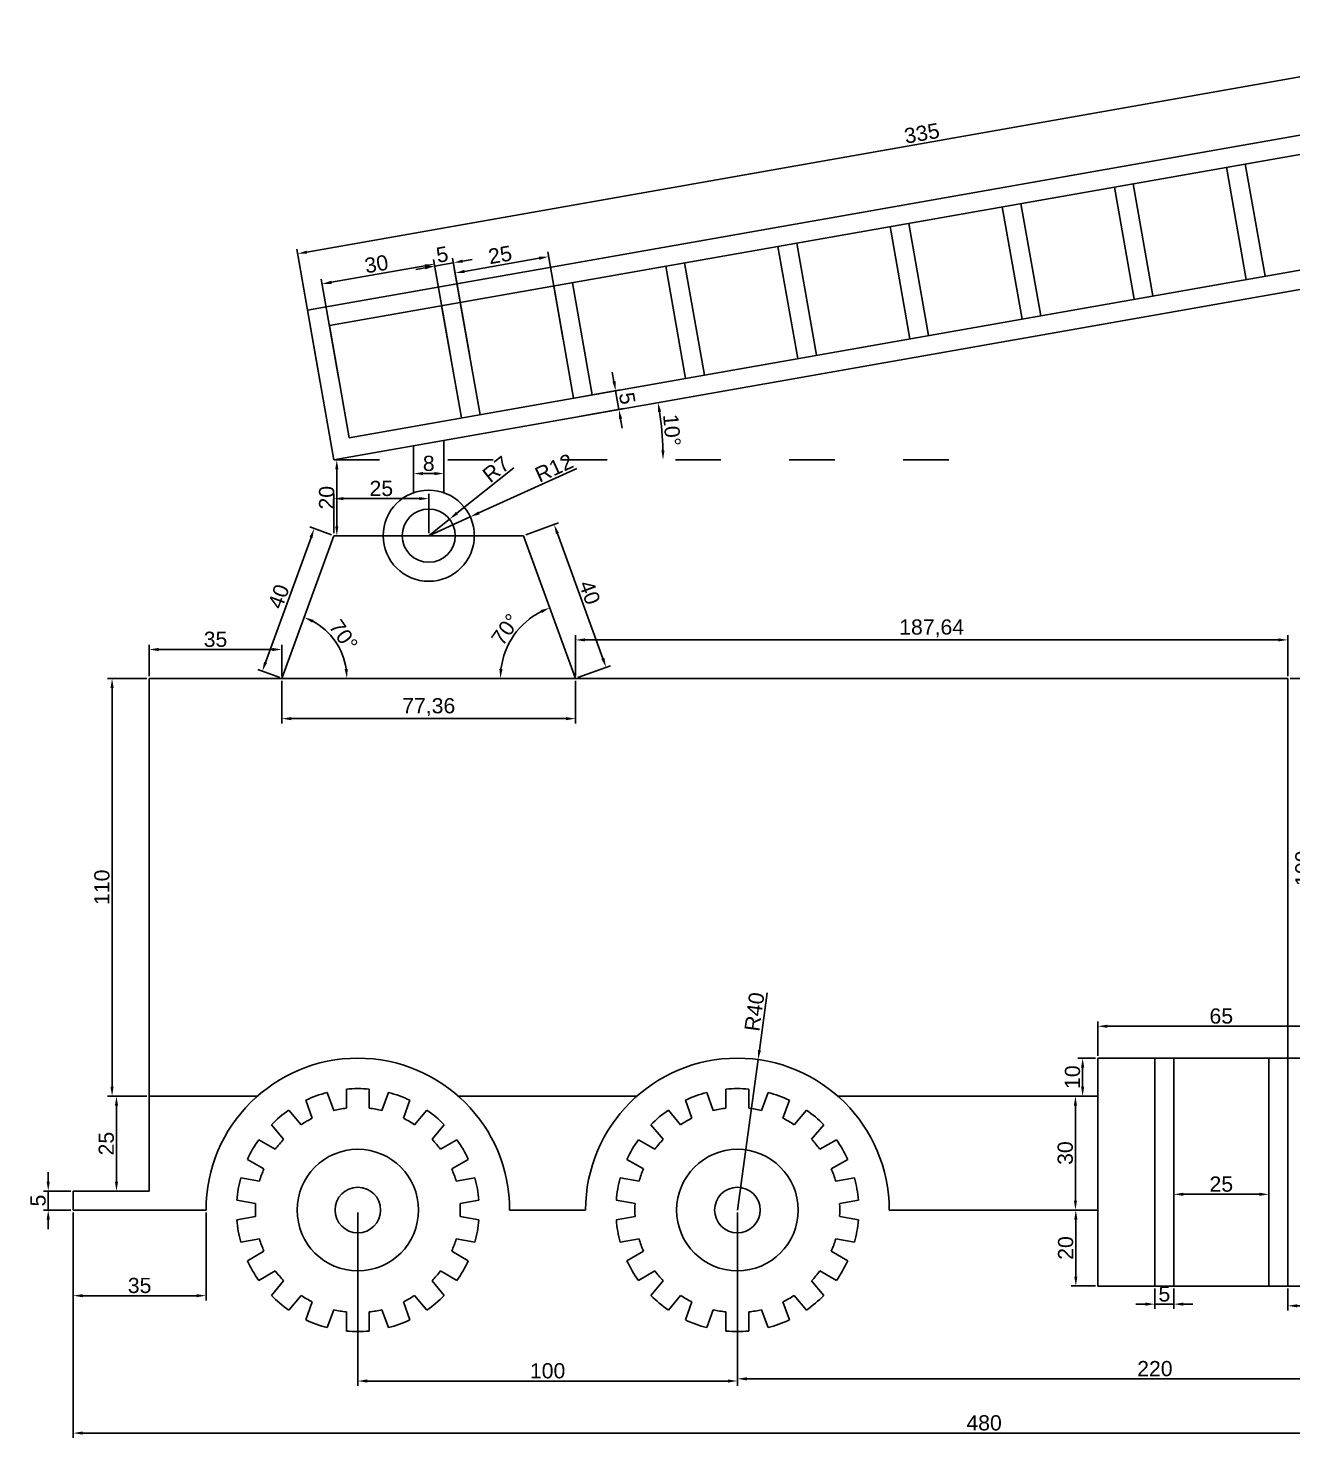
# Model space of a CAD drawing. Header units: millimetres. Extents: x 2075 to 3888, y 1759 to 2336.
# Drawn here: x 3386.3 to 3719.5, y 1964.5 to 2335.7 of the extents above; entities that cross this region are included whole.
import ezdxf

# ---------------------------------------------------------------- set-up
doc = ezdxf.new("R2010")
doc.units = ezdxf.units.MM
doc.linetypes.add('ACAD_ISO03W100', pattern=[30, 12, -18])
doc.styles.get("Standard").update_dxf_attribs({"font": 'arial.ttf'})
doc.dimstyles.new('ISO-25', dxfattribs={"dimtxt": 4, "dimasz": 2.5, "dimexe": 1.25, "dimexo": 0.625, "dimtad": 1, "dimtxsty": 'Standard', "dimcen": 2.5, "dimadec": 0, "dimazin": 0, "dimtfac": 1, "dimtmove": 0, "dimatfit": 3, "dimfxl": 1, "dimarcsym": 0})

# ---------------------------------------------------------------- blocks, each defined once
blk = doc.blocks.new('*U81')
for p, q in [((-3, -2.58), (-3, 2.44)), ((3, -2.58), (3, 2.44))]:
    blk.add_line(p, q)
blk.add_arc((0, -29.42), 32, 84.6206, 95.3794)
blk = doc.blocks.new('*U82')
at = {"color": 0, "linetype": 'ByBlock', "lineweight": -2, "transparency": 16777216}
for p, rotation in [((3463.05, 2052.13), 20.00000000000001), ((3483.17, 2052.13), 340), ((3454.2, 2047.02), 40.00000000000001), ((3492.02, 2047.02), 320), ((3447.63, 2039.2), 59.99999999999999), ((3498.59, 2039.2), 300.0000000000001), ((3444.14, 2029.59), 80.00000000000001), ((3502.08, 2029.59), 280), ((3444.14, 2019.38), 99.99999999999999), ((3502.08, 2019.38), 260), ((3447.63, 2009.78), 120), ((3498.59, 2009.78), 240), ((3454.2, 2001.95), 140), ((3492.02, 2001.95), 220), ((3463.05, 1996.84), 160), ((3473.11, 1995.07), 180), ((3483.17, 1996.84), 200)]:
    blk.add_blockref('*U81', p, dxfattribs=dict(at, rotation=rotation))
blk.add_blockref('*U81', (3473.11, 2053.9), dxfattribs=at)
blk = doc.blocks.new('*U83')
for p, q in [((-3, -2.58), (-3, 2.44)), ((3, -2.58), (3, 2.44))]:
    blk.add_line(p, q)
blk.add_arc((0, -29.42), 32, 84.6206, 95.3794)
blk = doc.blocks.new('*U85')
at = {"color": 0, "linetype": 'ByBlock', "lineweight": -2, "transparency": 16777216}
for p, rotation in [((3463.05, 2052.13), 20.00000000000001), ((3483.17, 2052.13), 340), ((3454.2, 2047.02), 40.00000000000001), ((3492.02, 2047.02), 320), ((3447.63, 2039.2), 59.99999999999999), ((3498.59, 2039.2), 300.0000000000001), ((3444.14, 2029.59), 80.00000000000001), ((3502.08, 2029.59), 280), ((3444.14, 2019.38), 99.99999999999999), ((3502.08, 2019.38), 260), ((3447.63, 2009.78), 120), ((3498.59, 2009.78), 240), ((3454.2, 2001.95), 140), ((3492.02, 2001.95), 220), ((3463.05, 1996.84), 160), ((3473.11, 1995.07), 180), ((3483.17, 1996.84), 200)]:
    blk.add_blockref('*U83', p, dxfattribs=dict(at, rotation=rotation))
blk.add_blockref('*U83', (3473.11, 2053.9), dxfattribs=at)
blk = doc.blocks.new('*U91')
for p, q in [((30, -15), (30, 15)), ((35, -15), (35, 15))]:
    blk.add_line(p, q)
blk = doc.blocks.new('*U92')
at = {"color": 0, "linetype": 'ByBlock', "lineweight": -2, "transparency": 16777216, "rotation": 10.00000000000163}
for p in [(3734.14, 2289.52), (3704.6, 2284.31), (3675.05, 2279.11), (3645.51, 2273.9), (3615.96, 2268.69), (3586.42, 2263.48), (3556.87, 2258.27), (3527.33, 2253.06), (3497.79, 2247.85), (3468.24, 2242.64)]:
    blk.add_blockref('*U91', p, dxfattribs=at)
blk = doc.blocks.new('*D93')
at = {"color": 0, "lineweight": -2, "transparency": 16777216}
for p, q in [((3473.11, 2023.86), (3473.11, 1978.22)), ((3573.11, 2023.86), (3573.11, 1978.22)), ((3475.61, 1979.47), (3570.61, 1979.47))]:
    blk.add_line(p, q, dxfattribs=at)
at = {"color": 0, "transparency": 16777216}
for points in [[(3475.61, 1979.89), (3475.61, 1979.05), (3473.11, 1979.47)], [(3570.61, 1979.89), (3570.61, 1979.05), (3573.11, 1979.47)]]:
    blk.add_solid(points, dxfattribs=at)
at = {"layer": 'Defpoints', "color": 0, "transparency": 16777216}
for p in [(3473.11, 2024.49), (3573.11, 2024.49), (3573.11, 1979.47)]:
    blk.add_point(p, dxfattribs=at)
at = {"color": 0, "transparency": 16777216, "insert": (3523.11, 1982.14), "char_height": 4, "attachment_point": 5}
blk.add_mtext('100', dxfattribs=at)
blk = doc.blocks.new('*D94')
at = {"color": 0, "lineweight": -2, "transparency": 16777216}
for p, q in [((3573.11, 2023.86), (3573.11, 1978.79)), ((3793.11, 2023.86), (3793.11, 1978.79)), ((3575.61, 1980.04), (3790.61, 1980.04))]:
    blk.add_line(p, q, dxfattribs=at)
at = {"color": 0, "transparency": 16777216}
for points in [[(3575.61, 1980.46), (3575.61, 1979.63), (3573.11, 1980.04)], [(3790.61, 1980.46), (3790.61, 1979.63), (3793.11, 1980.04)]]:
    blk.add_solid(points, dxfattribs=at)
at = {"layer": 'Defpoints', "color": 0, "transparency": 16777216}
for p in [(3573.11, 2024.49), (3793.11, 2024.49), (3793.11, 1980.04)]:
    blk.add_point(p, dxfattribs=at)
at = {"color": 0, "transparency": 16777216, "insert": (3683.11, 1982.71), "char_height": 4, "attachment_point": 5}
blk.add_mtext('220', dxfattribs=at)
blk = doc.blocks.new('*D95')
at = {"color": 0, "lineweight": -2, "transparency": 16777216}
for p, q in [((3878.11, 2048.86), (3878.11, 1964.51)), ((3398.11, 2023.86), (3398.11, 1964.51)), ((3400.61, 1965.76), (3875.61, 1965.76))]:
    blk.add_line(p, q, dxfattribs=at)
at = {"color": 0, "transparency": 16777216}
for points in [[(3400.61, 1966.18), (3400.61, 1965.35), (3398.11, 1965.76)], [(3875.61, 1966.18), (3875.61, 1965.35), (3878.11, 1965.76)]]:
    blk.add_solid(points, dxfattribs=at)
at = {"layer": 'Defpoints', "color": 0, "transparency": 16777216}
for p in [(3878.11, 2049.49), (3398.11, 2024.49), (3878.11, 1965.76)]:
    blk.add_point(p, dxfattribs=at)
at = {"color": 0, "transparency": 16777216, "insert": (3638.11, 1968.43), "char_height": 4, "attachment_point": 5}
blk.add_mtext('480', dxfattribs=at)
blk = doc.blocks.new('*D96')
at = {"color": 0, "lineweight": -2, "transparency": 16777216}
for p, q in [((3398.11, 2023.86), (3398.11, 2000.69)), ((3433.11, 2023.86), (3433.11, 2000.69)), ((3430.61, 2001.94), (3400.61, 2001.94))]:
    blk.add_line(p, q, dxfattribs=at)
at = {"color": 0, "transparency": 16777216}
for points in [[(3400.61, 2002.36), (3400.61, 2001.52), (3398.11, 2001.94)], [(3430.61, 2002.36), (3430.61, 2001.52), (3433.11, 2001.94)]]:
    blk.add_solid(points, dxfattribs=at)
at = {"layer": 'Defpoints', "color": 0, "transparency": 16777216}
for p in [(3398.11, 2024.49), (3433.11, 2024.49), (3398.11, 2001.94)]:
    blk.add_point(p, dxfattribs=at)
at = {"color": 0, "transparency": 16777216, "insert": (3415.61, 2004.61), "char_height": 4, "attachment_point": 5}
blk.add_mtext('35', dxfattribs=at)
blk = doc.blocks.new('*D100')
at = {"color": 0, "lineweight": -2, "transparency": 16777216}
for p, q in [((3667.49, 2064.49), (3662.82, 2064.49)), ((3664.07, 2061.99), (3664.07, 2056.99)), ((3667.49, 2054.49), (3662.82, 2054.49))]:
    blk.add_line(p, q, dxfattribs=at)
at = {"color": 0, "transparency": 16777216}
for points in [[(3663.66, 2061.99), (3664.49, 2061.99), (3664.07, 2064.49)], [(3663.66, 2056.99), (3664.49, 2056.99), (3664.07, 2054.49)]]:
    blk.add_solid(points, dxfattribs=at)
at = {"layer": 'Defpoints', "color": 0, "transparency": 16777216}
for p in [(3668.11, 2064.49), (3664.07, 2054.49), (3668.11, 2054.49)]:
    blk.add_point(p, dxfattribs=at)
at = {"color": 0, "transparency": 16777216, "insert": (3661.41, 2059.49), "char_height": 4, "attachment_point": 5, "rotation": 90}
blk.add_mtext('10', dxfattribs=at)
blk = doc.blocks.new('*D101')
at = {"color": 0, "lineweight": -2, "transparency": 16777216}
for p, q in [((3667.49, 2054.49), (3660.93, 2054.49)), ((3662.18, 2051.99), (3662.18, 2026.99)), ((3667.49, 2024.49), (3660.93, 2024.49))]:
    blk.add_line(p, q, dxfattribs=at)
at = {"color": 0, "transparency": 16777216}
for points in [[(3661.76, 2051.99), (3662.59, 2051.99), (3662.18, 2054.49)], [(3661.76, 2026.99), (3662.59, 2026.99), (3662.18, 2024.49)]]:
    blk.add_solid(points, dxfattribs=at)
at = {"layer": 'Defpoints', "color": 0, "transparency": 16777216}
for p in [(3668.11, 2054.49), (3662.18, 2024.49), (3668.11, 2024.49)]:
    blk.add_point(p, dxfattribs=at)
at = {"color": 0, "transparency": 16777216, "insert": (3659.51, 2039.49), "char_height": 4, "attachment_point": 5, "rotation": 90}
blk.add_mtext('30', dxfattribs=at)
blk = doc.blocks.new('*D102')
at = {"color": 0, "lineweight": -2, "transparency": 16777216}
for p, q in [((3667.49, 2024.49), (3661.03, 2024.49)), ((3662.28, 2021.99), (3662.28, 2006.99)), ((3667.49, 2004.49), (3661.03, 2004.49))]:
    blk.add_line(p, q, dxfattribs=at)
at = {"color": 0, "transparency": 16777216}
for points in [[(3661.86, 2021.99), (3662.69, 2021.99), (3662.28, 2024.49)], [(3661.86, 2006.99), (3662.69, 2006.99), (3662.28, 2004.49)]]:
    blk.add_solid(points, dxfattribs=at)
at = {"layer": 'Defpoints', "color": 0, "transparency": 16777216}
for p in [(3668.11, 2024.49), (3662.28, 2004.49), (3668.11, 2004.49)]:
    blk.add_point(p, dxfattribs=at)
at = {"color": 0, "transparency": 16777216, "insert": (3659.61, 2014.49), "char_height": 4, "attachment_point": 5, "rotation": 90}
blk.add_mtext('20', dxfattribs=at)
blk = doc.blocks.new('*D103')
at = {"color": 0, "lineweight": -2, "transparency": 16777216}
for p, q in [((3683.11, 2003.86), (3683.11, 1998.46)), ((3688.11, 2003.86), (3688.11, 1998.46)), ((3680.61, 1999.71), (3678.11, 1999.71)), ((3683.11, 1999.71), (3688.11, 1999.71)), ((3690.61, 1999.71), (3693.11, 1999.71))]:
    blk.add_line(p, q, dxfattribs=at)
at = {"color": 0, "transparency": 16777216}
for points in [[(3680.61, 2000.13), (3680.61, 1999.29), (3683.11, 1999.71)], [(3690.61, 2000.13), (3690.61, 1999.29), (3688.11, 1999.71)]]:
    blk.add_solid(points, dxfattribs=at)
at = {"layer": 'Defpoints', "color": 0, "transparency": 16777216}
for p in [(3683.11, 2004.49), (3688.11, 2004.49), (3688.11, 1999.71)]:
    blk.add_point(p, dxfattribs=at)
at = {"color": 0, "transparency": 16777216, "insert": (3685.61, 2002.37), "char_height": 4, "attachment_point": 5}
blk.add_mtext('5', dxfattribs=at)
blk = doc.blocks.new('*D104')
at = {"color": 0, "lineweight": -2, "transparency": 16777216}
for p, q in [((3668.11, 2065.11), (3668.11, 2074.14)), ((3670.61, 2072.89), (3730.61, 2072.89)), ((3733.11, 2065.11), (3733.11, 2074.14))]:
    blk.add_line(p, q, dxfattribs=at)
at = {"color": 0, "transparency": 16777216}
for points in [[(3670.61, 2073.31), (3670.61, 2072.47), (3668.11, 2072.89)], [(3730.61, 2073.31), (3730.61, 2072.47), (3733.11, 2072.89)]]:
    blk.add_solid(points, dxfattribs=at)
at = {"layer": 'Defpoints', "color": 0, "transparency": 16777216}
for p in [(3733.11, 2072.89), (3668.11, 2064.49), (3733.11, 2064.49)]:
    blk.add_point(p, dxfattribs=at)
at = {"color": 0, "transparency": 16777216, "insert": (3700.61, 2075.56), "char_height": 4, "attachment_point": 5}
blk.add_mtext('65', dxfattribs=at)
blk = doc.blocks.new('*D105')
at = {"color": 0, "lineweight": -2, "transparency": 16777216}
for p, q in [((3718.11, 2003.86), (3718.11, 1998.02)), ((3733.11, 2003.86), (3733.11, 1998.02)), ((3720.61, 1999.27), (3730.61, 1999.27))]:
    blk.add_line(p, q, dxfattribs=at)
at = {"color": 0, "transparency": 16777216}
for points in [[(3720.61, 1999.69), (3720.61, 1998.86), (3718.11, 1999.27)], [(3730.61, 1999.69), (3730.61, 1998.86), (3733.11, 1999.27)]]:
    blk.add_solid(points, dxfattribs=at)
at = {"layer": 'Defpoints', "color": 0, "transparency": 16777216}
for p in [(3718.11, 2004.49), (3733.11, 2004.49), (3733.11, 1999.27)]:
    blk.add_point(p, dxfattribs=at)
at = {"color": 0, "transparency": 16777216, "insert": (3725.61, 2001.94), "char_height": 4, "attachment_point": 5}
blk.add_mtext('15', dxfattribs=at)
blk = doc.blocks.new('*D106')
at = {"color": 0, "lineweight": -2, "transparency": 16777216}
for p, q in [((3688.11, 2005.11), (3688.11, 2029.88)), ((3690.61, 2028.63), (3710.61, 2028.63)), ((3713.11, 2005.11), (3713.11, 2029.88))]:
    blk.add_line(p, q, dxfattribs=at)
at = {"color": 0, "transparency": 16777216}
for points in [[(3690.61, 2029.05), (3690.61, 2028.22), (3688.11, 2028.63)], [(3710.61, 2029.05), (3710.61, 2028.22), (3713.11, 2028.63)]]:
    blk.add_solid(points, dxfattribs=at)
at = {"layer": 'Defpoints', "color": 0, "transparency": 16777216}
for p in [(3713.11, 2028.63), (3688.11, 2004.49), (3713.11, 2004.49)]:
    blk.add_point(p, dxfattribs=at)
at = {"color": 0, "transparency": 16777216, "insert": (3700.61, 2031.3), "char_height": 4, "attachment_point": 5}
blk.add_mtext('25', dxfattribs=at)
blk = doc.blocks.new('*D122')
at = {"color": 0, "lineweight": -2, "transparency": 16777216}
for p, q in [((3718.74, 2164.49), (3726.04, 2164.49)), ((3724.79, 2161.99), (3724.79, 2066.99)), ((3718.74, 2064.49), (3726.04, 2064.49))]:
    blk.add_line(p, q, dxfattribs=at)
at = {"color": 0, "transparency": 16777216}
for points in [[(3724.37, 2161.99), (3725.21, 2161.99), (3724.79, 2164.49)], [(3724.37, 2066.99), (3725.21, 2066.99), (3724.79, 2064.49)]]:
    blk.add_solid(points, dxfattribs=at)
at = {"layer": 'Defpoints', "color": 0, "transparency": 16777216}
for p in [(3718.11, 2164.49), (3718.11, 2064.49), (3724.79, 2064.49)]:
    blk.add_point(p, dxfattribs=at)
at = {"color": 0, "transparency": 16777216, "insert": (3722.12, 2114.49), "char_height": 4, "attachment_point": 5, "rotation": 90}
blk.add_mtext('100', dxfattribs=at)
blk = doc.blocks.new('*D123')
at = {"color": 0, "lineweight": -2, "transparency": 16777216}
for p, q in [((3530.47, 2165.11), (3530.47, 2175.88)), ((3718.11, 2165.11), (3718.11, 2175.88)), ((3715.61, 2174.63), (3532.97, 2174.63))]:
    blk.add_line(p, q, dxfattribs=at)
at = {"color": 0, "transparency": 16777216}
for points in [[(3532.97, 2175.05), (3532.97, 2174.22), (3530.47, 2174.63)], [(3715.61, 2175.05), (3715.61, 2174.22), (3718.11, 2174.63)]]:
    blk.add_solid(points, dxfattribs=at)
at = {"layer": 'Defpoints', "color": 0, "transparency": 16777216}
for p in [(3530.47, 2174.63), (3530.47, 2164.49), (3718.11, 2164.49)]:
    blk.add_point(p, dxfattribs=at)
at = {"color": 0, "transparency": 16777216, "insert": (3624.29, 2177.66), "char_height": 4, "attachment_point": 5}
blk.add_mtext('187,64', dxfattribs=at)
blk = doc.blocks.new('*D124')
at = {"color": 0, "lineweight": -2, "transparency": 16777216}
for p, q in [((3453.11, 2163.86), (3453.11, 2152.65)), ((3530.47, 2163.86), (3530.47, 2152.65)), ((3455.61, 2153.9), (3527.97, 2153.9))]:
    blk.add_line(p, q, dxfattribs=at)
at = {"color": 0, "transparency": 16777216}
for points in [[(3455.61, 2154.32), (3455.61, 2153.48), (3453.11, 2153.9)], [(3527.97, 2154.32), (3527.97, 2153.48), (3530.47, 2153.9)]]:
    blk.add_solid(points, dxfattribs=at)
at = {"layer": 'Defpoints', "color": 0, "transparency": 16777216}
for p in [(3453.11, 2164.49), (3530.47, 2164.49), (3530.47, 2153.9)]:
    blk.add_point(p, dxfattribs=at)
at = {"color": 0, "transparency": 16777216, "insert": (3491.79, 2156.93), "char_height": 4, "attachment_point": 5}
blk.add_mtext('77,36', dxfattribs=at)
blk = doc.blocks.new('*D125')
at = {"color": 0, "lineweight": -2, "transparency": 16777216}
for p, q in [((3418.11, 2165.11), (3418.11, 2173.36)), ((3450.61, 2172.11), (3420.61, 2172.11)), ((3453.11, 2165.11), (3453.11, 2173.36))]:
    blk.add_line(p, q, dxfattribs=at)
at = {"color": 0, "transparency": 16777216}
for points in [[(3420.61, 2172.52), (3420.61, 2171.69), (3418.11, 2172.11)], [(3450.61, 2172.52), (3450.61, 2171.69), (3453.11, 2172.11)]]:
    blk.add_solid(points, dxfattribs=at)
at = {"layer": 'Defpoints', "color": 0, "transparency": 16777216}
for p in [(3418.11, 2172.11), (3418.11, 2164.49), (3453.11, 2164.49)]:
    blk.add_point(p, dxfattribs=at)
at = {"color": 0, "transparency": 16777216, "insert": (3435.61, 2174.77), "char_height": 4, "attachment_point": 5}
blk.add_mtext('35', dxfattribs=at)
blk = doc.blocks.new('*D126')
at = {"color": 0, "lineweight": -2, "transparency": 16777216}
for p, q in [((3417.49, 2164.49), (3407.11, 2164.49)), ((3408.36, 2056.99), (3408.36, 2161.99)), ((3417.49, 2054.49), (3407.11, 2054.49))]:
    blk.add_line(p, q, dxfattribs=at)
at = {"color": 0, "transparency": 16777216}
for points in [[(3407.94, 2161.99), (3408.77, 2161.99), (3408.36, 2164.49)], [(3407.94, 2056.99), (3408.77, 2056.99), (3408.36, 2054.49)]]:
    blk.add_solid(points, dxfattribs=at)
at = {"layer": 'Defpoints', "color": 0, "transparency": 16777216}
for p in [(3408.36, 2164.49), (3418.11, 2164.49), (3418.11, 2054.49)]:
    blk.add_point(p, dxfattribs=at)
at = {"color": 0, "transparency": 16777216, "insert": (3405.69, 2109.49), "char_height": 4, "attachment_point": 5, "rotation": 90}
blk.add_mtext('110', dxfattribs=at)
blk = doc.blocks.new('*D127')
at = {"color": 0, "lineweight": -2, "transparency": 16777216}
for p, q in [((3417.49, 2054.49), (3408.27, 2054.49)), ((3409.52, 2051.99), (3409.52, 2031.99)), ((3417.49, 2029.49), (3408.27, 2029.49))]:
    blk.add_line(p, q, dxfattribs=at)
at = {"color": 0, "transparency": 16777216}
for points in [[(3409.1, 2051.99), (3409.94, 2051.99), (3409.52, 2054.49)], [(3409.1, 2031.99), (3409.94, 2031.99), (3409.52, 2029.49)]]:
    blk.add_solid(points, dxfattribs=at)
at = {"layer": 'Defpoints', "color": 0, "transparency": 16777216}
for p in [(3418.11, 2054.49), (3409.52, 2029.49), (3418.11, 2029.49)]:
    blk.add_point(p, dxfattribs=at)
at = {"color": 0, "transparency": 16777216, "insert": (3406.85, 2041.99), "char_height": 4, "attachment_point": 5, "rotation": 90}
blk.add_mtext('25', dxfattribs=at)
blk = doc.blocks.new('*D128')
at = {"color": 0, "lineweight": -2, "transparency": 16777216}
for p, q in [((3391.54, 2031.99), (3391.54, 2034.49)), ((3397.49, 2029.49), (3390.29, 2029.49)), ((3391.54, 2029.49), (3391.54, 2024.49)), ((3397.49, 2024.49), (3390.29, 2024.49)), ((3391.54, 2021.99), (3391.54, 2019.49))]:
    blk.add_line(p, q, dxfattribs=at)
at = {"color": 0, "transparency": 16777216}
for points in [[(3391.12, 2031.99), (3391.95, 2031.99), (3391.54, 2029.49)], [(3391.12, 2021.99), (3391.95, 2021.99), (3391.54, 2024.49)]]:
    blk.add_solid(points, dxfattribs=at)
at = {"layer": 'Defpoints', "color": 0, "transparency": 16777216}
for p in [(3398.11, 2029.49), (3391.54, 2024.49), (3398.11, 2024.49)]:
    blk.add_point(p, dxfattribs=at)
at = {"color": 0, "transparency": 16777216, "insert": (3388.88, 2026.99), "char_height": 4, "attachment_point": 5, "rotation": 90}
blk.add_mtext('5', dxfattribs=at)
blk = doc.blocks.new('*D133')
at = {"color": 0, "lineweight": -2, "transparency": 16777216}
for p, q in [((3580.99, 2081.68), (3578.91, 2066.59)), ((3573.11, 2024.49), (3578.57, 2064.11))]:
    blk.add_line(p, q, dxfattribs=at)
at = {"color": 0, "transparency": 16777216}
blk.add_solid([(3578.5, 2066.65), (3579.32, 2066.53), (3578.57, 2064.11)], dxfattribs=at)
at = {"layer": 'Defpoints', "color": 0, "transparency": 16777216}
for p in [(3578.57, 2064.11), (3573.11, 2024.49)]:
    blk.add_point(p, dxfattribs=at)
at = {"color": 0, "transparency": 16777216, "insert": (3577.61, 2076.7), "char_height": 4, "attachment_point": 5, "rotation": 82.1538}
blk.add_mtext('R40', dxfattribs=at)
blk = doc.blocks.new('*D134')
at = {"color": 0, "lineweight": -2, "transparency": 16777216}
for p, q in [((3514.18, 2219.94), (3499.22, 2208)), ((3491.79, 2202.07), (3497.26, 2206.44))]:
    blk.add_line(p, q, dxfattribs=at)
at = {"color": 0, "transparency": 16777216}
blk.add_solid([(3498.96, 2208.33), (3499.48, 2207.67), (3497.26, 2206.44)], dxfattribs=at)
at = {"layer": 'Defpoints', "color": 0, "transparency": 16777216}
for p in [(3497.26, 2206.44), (3491.79, 2202.07)]:
    blk.add_point(p, dxfattribs=at)
at = {"color": 0, "transparency": 16777216, "insert": (3509.54, 2219.59), "char_height": 4, "attachment_point": 5, "rotation": 38.5856}
blk.add_mtext('R7', dxfattribs=at)
blk = doc.blocks.new('*D135')
at = {"color": 0, "lineweight": -2, "transparency": 16777216}
for p, q in [((3530.79, 2219.76), (3505, 2208.06)), ((3491.79, 2202.07), (3502.72, 2207.03))]:
    blk.add_line(p, q, dxfattribs=at)
at = {"color": 0, "transparency": 16777216}
blk.add_solid([(3504.82, 2208.44), (3505.17, 2207.68), (3502.72, 2207.03)], dxfattribs=at)
at = {"layer": 'Defpoints', "color": 0, "transparency": 16777216}
for p in [(3502.72, 2207.03), (3491.79, 2202.07)]:
    blk.add_point(p, dxfattribs=at)
at = {"color": 0, "transparency": 16777216, "insert": (3524.8, 2219.94), "char_height": 4, "attachment_point": 5, "rotation": 24.3959}
blk.add_mtext('R12', dxfattribs=at)
blk = doc.blocks.new('*D136')
at = {"color": 0, "lineweight": -2, "transparency": 16777216}
for p, q in [((3487.79, 2214.01), (3487.79, 2219.69)), ((3490.29, 2218.44), (3493.29, 2218.44)), ((3495.79, 2214.01), (3495.79, 2219.69))]:
    blk.add_line(p, q, dxfattribs=at)
at = {"color": 0, "transparency": 16777216}
for points in [[(3490.29, 2218.85), (3490.29, 2218.02), (3487.79, 2218.44)], [(3493.29, 2218.85), (3493.29, 2218.02), (3495.79, 2218.44)]]:
    blk.add_solid(points, dxfattribs=at)
at = {"layer": 'Defpoints', "color": 0, "transparency": 16777216}
for p in [(3495.79, 2218.44), (3487.79, 2213.39), (3495.79, 2213.39)]:
    blk.add_point(p, dxfattribs=at)
at = {"color": 0, "transparency": 16777216, "insert": (3491.79, 2221.1), "char_height": 4, "attachment_point": 5}
blk.add_mtext('8', dxfattribs=at)
blk = doc.blocks.new('*D137')
at = {"color": 0, "lineweight": -2, "transparency": 16777216}
for p, q in [((3793.12, 2300.56), (3786.92, 2335.72)), ((3459.69, 2276.75), (3784.68, 2334.05)), ((3463.21, 2242.39), (3457.01, 2277.55))]:
    blk.add_line(p, q, dxfattribs=at)
at = {"color": 0, "transparency": 16777216}
for points in [[(3784.6, 2334.47), (3784.75, 2333.64), (3787.14, 2334.49)], [(3459.62, 2277.16), (3459.76, 2276.34), (3457.23, 2276.32)]]:
    blk.add_solid(points, dxfattribs=at)
at = {"layer": 'Defpoints', "color": 0, "transparency": 16777216}
for p in [(3787.14, 2334.49), (3793.23, 2299.94), (3463.32, 2241.77)]:
    blk.add_point(p, dxfattribs=at)
at = {"color": 0, "transparency": 16777216, "insert": (3621.72, 2308.03), "char_height": 4, "attachment_point": 5, "rotation": 10}
blk.add_mtext('335', dxfattribs=at)
blk = doc.blocks.new('*D138')
at = {"color": 0, "lineweight": -2, "transparency": 16777216}
for p, q in [((3466.17, 2268.81), (3490.79, 2273.15)), ((3497.68, 2248.46), (3493.03, 2274.82)), ((3468.13, 2243.25), (3463.49, 2269.61))]:
    blk.add_line(p, q, dxfattribs=at)
at = {"color": 0, "transparency": 16777216}
for points in [[(3490.71, 2273.56), (3490.86, 2272.74), (3493.25, 2273.59)], [(3466.09, 2269.22), (3466.24, 2268.4), (3463.7, 2268.38)]]:
    blk.add_solid(points, dxfattribs=at)
at = {"layer": 'Defpoints', "color": 0, "transparency": 16777216}
for p in [(3493.25, 2273.59), (3497.79, 2247.85), (3468.24, 2242.64)]:
    blk.add_point(p, dxfattribs=at)
at = {"color": 0, "transparency": 16777216, "insert": (3478.01, 2273.61), "char_height": 4, "attachment_point": 5, "rotation": 10}
blk.add_mtext('30', dxfattribs=at)
blk = doc.blocks.new('*D139')
at = {"color": 0, "lineweight": -2, "transparency": 16777216}
for p, q in [((3490.88, 2272.64), (3488.41, 2272.2)), ((3497.68, 2248.46), (3493.12, 2274.3)), ((3498.26, 2273.94), (3493.34, 2273.07)), ((3502.6, 2249.33), (3498.05, 2275.17)), ((3500.72, 2274.37), (3503.19, 2274.81))]:
    blk.add_line(p, q, dxfattribs=at)
at = {"color": 0, "transparency": 16777216}
for points in [[(3490.8, 2273.05), (3490.95, 2272.23), (3493.34, 2273.07)], [(3500.65, 2274.78), (3500.8, 2273.96), (3498.26, 2273.94)]]:
    blk.add_solid(points, dxfattribs=at)
at = {"layer": 'Defpoints', "color": 0, "transparency": 16777216}
for p in [(3493.34, 2273.07), (3497.79, 2247.85), (3502.71, 2248.72)]:
    blk.add_point(p, dxfattribs=at)
at = {"color": 0, "transparency": 16777216, "insert": (3495.34, 2276.12), "char_height": 4, "attachment_point": 5, "rotation": 10}
blk.add_mtext('5', dxfattribs=at)
blk = doc.blocks.new('*D140')
at = {"color": 0, "lineweight": -2, "transparency": 16777216}
for p, q in [((3527.22, 2253.67), (3523.14, 2276.81)), ((3502.6, 2249.33), (3498.52, 2272.47)), ((3501.2, 2271.67), (3520.9, 2275.14))]:
    blk.add_line(p, q, dxfattribs=at)
at = {"color": 0, "transparency": 16777216}
for points in [[(3520.83, 2275.55), (3520.97, 2274.73), (3523.36, 2275.58)], [(3501.13, 2272.08), (3501.27, 2271.26), (3498.74, 2271.23)]]:
    blk.add_solid(points, dxfattribs=at)
at = {"layer": 'Defpoints', "color": 0, "transparency": 16777216}
for p in [(3523.36, 2275.58), (3527.33, 2253.06), (3502.71, 2248.72)]:
    blk.add_point(p, dxfattribs=at)
at = {"color": 0, "transparency": 16777216, "insert": (3510.59, 2276.03), "char_height": 4, "attachment_point": 5, "rotation": 10}
blk.add_mtext('25', dxfattribs=at)
blk = doc.blocks.new('*D142')
at = {"color": 0, "lineweight": -2, "transparency": 16777216}
blk.add_arc((3466.79, 2222.07), 86.74, 1.6515, 8.3485, dxfattribs=at)
at = {"color": 0, "transparency": 16777216}
for points in [[(3552.2, 2234.6), (3553.02, 2234.73), (3552.21, 2237.14)], [(3553.91, 2224.58), (3553.08, 2224.57), (3553.53, 2222.07)]]:
    blk.add_solid(points, dxfattribs=at)
at = {"layer": 'Defpoints', "color": 0, "transparency": 16777216}
for p in [(3796.7, 2280.25), (3553.38, 2227.12), (3466.79, 2222.07), (3466.79, 2222.07), (3634.51, 2222.07)]:
    blk.add_point(p, dxfattribs=at)
at = {"color": 0, "transparency": 16777216, "insert": (3555.86, 2229.87), "char_height": 4, "attachment_point": 5, "rotation": 275}
blk.add_mtext('10°', dxfattribs=at)
blk = doc.blocks.new('*D143')
at = {"color": 0, "lineweight": -2, "transparency": 16777216}
for p, q in [((3540.6, 2242.7), (3540.16, 2245.17)), ((3530.55, 2238.39), (3542.26, 2240.46)), ((3541.03, 2240.24), (3541.9, 2235.32)), ((3531.42, 2233.47), (3543.13, 2235.54)), ((3542.33, 2232.86), (3542.77, 2230.39))]:
    blk.add_line(p, q, dxfattribs=at)
at = {"color": 0, "transparency": 16777216}
for points in [[(3541.01, 2242.78), (3540.19, 2242.63), (3541.03, 2240.24)], [(3542.74, 2232.93), (3541.92, 2232.78), (3541.9, 2235.32)]]:
    blk.add_solid(points, dxfattribs=at)
at = {"layer": 'Defpoints', "color": 0, "transparency": 16777216}
for p in [(3529.94, 2238.29), (3541.9, 2235.32), (3530.8, 2233.36)]:
    blk.add_point(p, dxfattribs=at)
at = {"color": 0, "transparency": 16777216, "insert": (3544.08, 2238.24), "char_height": 4, "attachment_point": 5, "rotation": 280}
blk.add_mtext('5', dxfattribs=at)
blk = doc.blocks.new('*D146')
at = {"color": 0, "lineweight": -2, "transparency": 16777216}
blk.add_arc((3453.11, 2164.49), 17.12, 8.3762, 61.6238, dxfattribs=at)
at = {"color": 0, "transparency": 16777216}
for points in [[(3461.07, 2179.17), (3461.42, 2179.93), (3458.96, 2180.57)], [(3470.46, 2167.01), (3469.63, 2166.95), (3470.23, 2164.49)]]:
    blk.add_solid(points, dxfattribs=at)
at = {"layer": 'Defpoints', "color": 0, "transparency": 16777216}
for p in [(3466.79, 2202.07), (3468.83, 2171.27), (3418.11, 2164.49), (3453.11, 2164.49), (3718.11, 2164.49)]:
    blk.add_point(p, dxfattribs=at)
at = {"color": 0, "transparency": 16777216, "insert": (3469.32, 2175.83), "char_height": 4, "attachment_point": 5, "rotation": 305}
blk.add_mtext('70°', dxfattribs=at)
blk = doc.blocks.new('*D147')
at = {"color": 0, "lineweight": -2, "transparency": 16777216}
blk.add_arc((3530.47, 2164.49), 19.81, 117.2365, 172.7635, dxfattribs=at)
at = {"color": 0, "transparency": 16777216}
for points in [[(3521.24, 2182.48), (3521.57, 2181.72), (3523.7, 2183.1)], [(3511.24, 2166.96), (3510.4, 2167.01), (3510.66, 2164.49)]]:
    blk.add_solid(points, dxfattribs=at)
at = {"layer": 'Defpoints', "color": 0, "transparency": 16777216}
for p in [(3516.79, 2202.07), (3516.88, 2178.89), (3418.11, 2164.49), (3530.47, 2164.49), (3718.11, 2164.49)]:
    blk.add_point(p, dxfattribs=at)
at = {"color": 0, "transparency": 16777216, "insert": (3512.06, 2177.38), "char_height": 4, "attachment_point": 5, "rotation": 55}
blk.add_mtext('70°', dxfattribs=at)
blk = doc.blocks.new('*D148')
at = {"color": 0, "lineweight": -2, "transparency": 16777216}
for p, q in [((3517.38, 2202.29), (3526.02, 2205.43)), ((3525.7, 2202.66), (3537.67, 2169.77)), ((3531.06, 2164.7), (3539.7, 2167.84))]:
    blk.add_line(p, q, dxfattribs=at)
at = {"color": 0, "transparency": 16777216}
for points in [[(3526.09, 2202.8), (3525.3, 2202.51), (3524.84, 2205)], [(3538.06, 2169.91), (3537.27, 2169.62), (3538.52, 2167.42)]]:
    blk.add_solid(points, dxfattribs=at)
at = {"layer": 'Defpoints', "color": 0, "transparency": 16777216}
for p in [(3516.79, 2202.07), (3530.47, 2164.49), (3538.52, 2167.42)]:
    blk.add_point(p, dxfattribs=at)
at = {"color": 0, "transparency": 16777216, "insert": (3534.19, 2187.12), "char_height": 4, "attachment_point": 5, "rotation": 290}
blk.add_mtext('40', dxfattribs=at)
blk = doc.blocks.new('*D149')
at = {"color": 0, "lineweight": -2, "transparency": 16777216}
for p, q in [((3460.77, 2201.61), (3448.79, 2168.72)), ((3466.2, 2202.29), (3460.45, 2204.38)), ((3452.52, 2164.7), (3446.77, 2166.8))]:
    blk.add_line(p, q, dxfattribs=at)
at = {"color": 0, "transparency": 16777216}
for points in [[(3460.37, 2201.75), (3461.16, 2201.46), (3461.62, 2203.96)], [(3448.4, 2168.86), (3449.19, 2168.58), (3447.94, 2166.37)]]:
    blk.add_solid(points, dxfattribs=at)
at = {"layer": 'Defpoints', "color": 0, "transparency": 16777216}
for p in [(3466.79, 2202.07), (3447.94, 2166.37), (3453.11, 2164.49)]:
    blk.add_point(p, dxfattribs=at)
at = {"color": 0, "transparency": 16777216, "insert": (3452.27, 2186.07), "char_height": 4, "attachment_point": 5, "rotation": 70}
blk.add_mtext('40', dxfattribs=at)
blk = doc.blocks.new('*D150')
at = {"color": 0, "lineweight": -2, "transparency": 16777216}
for p, q in [((3467.42, 2222.07), (3468.82, 2222.07)), ((3467.57, 2219.57), (3467.57, 2204.57)), ((3467.42, 2202.07), (3468.82, 2202.07))]:
    blk.add_line(p, q, dxfattribs=at)
at = {"color": 0, "transparency": 16777216}
for points in [[(3467.15, 2219.57), (3467.99, 2219.57), (3467.57, 2222.07)], [(3467.15, 2204.57), (3467.99, 2204.57), (3467.57, 2202.07)]]:
    blk.add_solid(points, dxfattribs=at)
at = {"layer": 'Defpoints', "color": 0, "transparency": 16777216}
for p in [(3466.79, 2222.07), (3466.79, 2202.07), (3467.57, 2202.07)]:
    blk.add_point(p, dxfattribs=at)
at = {"color": 0, "transparency": 16777216, "insert": (3464.9, 2212.07), "char_height": 4, "attachment_point": 5, "rotation": 90}
blk.add_mtext('20', dxfattribs=at)
blk = doc.blocks.new('*D151')
at = {"color": 0, "lineweight": -2, "transparency": 16777216}
for p, q in [((3466.79, 2202.7), (3466.79, 2213.09)), ((3491.79, 2202.7), (3491.79, 2213.09)), ((3489.29, 2211.84), (3469.29, 2211.84))]:
    blk.add_line(p, q, dxfattribs=at)
at = {"color": 0, "transparency": 16777216}
for points in [[(3469.29, 2212.25), (3469.29, 2211.42), (3466.79, 2211.84)], [(3489.29, 2212.25), (3489.29, 2211.42), (3491.79, 2211.84)]]:
    blk.add_solid(points, dxfattribs=at)
at = {"layer": 'Defpoints', "color": 0, "transparency": 16777216}
for p in [(3466.79, 2211.84), (3466.79, 2202.07), (3491.79, 2202.07)]:
    blk.add_point(p, dxfattribs=at)
at = {"color": 0, "transparency": 16777216, "insert": (3479.29, 2214.5), "char_height": 4, "attachment_point": 5}
blk.add_mtext('25', dxfattribs=at)

msp = doc.modelspace()

# ---------------------------------------------------------------- linework, layer by layer
for p, q in [((3459.845, 2261.467), (3789.756, 2319.639)), ((3465.637, 2257.411), (3790.624, 2314.715)), ((3470.847, 2227.867), (3795.833, 2285.171)), ((3466.791, 2222.075), (3796.701, 2280.247)), ((3466.791, 2222.075), (3459.845, 2261.467)), ((3470.847, 2227.867), (3465.637, 2257.411)), ((3487.79, 2213.388), (3487.79, 2225.777)), ((3495.79, 2213.388), (3495.79, 2227.188)), ((3453.11, 2164.487), (3466.791, 2202.075)), ((3516.789, 2202.075), (3466.791, 2202.075)), ((3530.47, 2164.487), (3516.789, 2202.075)), ((3418.11, 2054.487), (3418.11, 2164.487)), ((3418.11, 2164.487), (3718.11, 2164.487)), ((3718.11, 2164.487), (3718.11, 2004.487)), ((3733.11, 2064.487), (3668.11, 2064.487)), ((3668.11, 2064.487), (3668.11, 2004.487)), ((3683.11, 2064.487), (3683.11, 2004.487)), ((3688.11, 2064.487), (3688.11, 2004.487)), ((3713.11, 2064.487), (3713.11, 2004.487)), ((3433.11, 2024.487), (3398.11, 2024.487)), ((3513.11, 2024.487), (3533.11, 2024.487)), ((3613.11, 2024.487), (3668.11, 2024.487)), ((3668.11, 2004.487), (3733.11, 2004.487))]:
    msp.add_line(p, q)
at = {"linetype": 'ACAD_ISO03W100'}
msp.add_line((3466.791, 2222.075), (3634.508, 2222.075), dxfattribs=at)
for points in [[(3398.11, 2024.487), (3398.11, 2029.487), (3418.11, 2029.487), (3418.11, 2054.487), (3446.653, 2054.487)], [(3499.568, 2054.487), (3546.653, 2054.487)], [(3599.568, 2054.487), (3668.11, 2054.487)]]:
    msp.add_lwpolyline(points)
for centre, radius in [((3491.79, 2202.075), 12), ((3491.79, 2202.075), 7), ((3473.11, 2024.487), 16), ((3573.11, 2024.487), 16), ((3473.11, 2024.487), 6), ((3573.11, 2024.487), 6)]:
    msp.add_circle(centre, radius)
for centre, radius, start, end in [((3473.11, 2024.487), 40, 0, 180), ((3573.11, 2024.487), 40, 0, 180), ((3473.11, 2024.487), 27, 96.37937, 103.62063), ((3473.11, 2024.487), 27, 76.37937, 83.62063), ((3573.11, 2024.487), 27, 96.37937, 103.62063), ((3573.11, 2024.487), 27, 76.37937, 83.62063), ((3473.11, 2024.487), 27, 116.37937, 123.62063), ((3473.11, 2024.487), 27, 56.37937, 63.62063), ((3573.11, 2024.487), 27, 116.37937, 123.62063), ((3573.11, 2024.487), 27, 56.37937, 63.62063), ((3473.11, 2024.487), 27, 136.37937, 143.62063), ((3473.11, 2024.487), 27, 36.37937, 43.62063), ((3573.11, 2024.487), 27, 136.37937, 143.62063), ((3573.11, 2024.487), 27, 36.37937, 43.62063), ((3473.11, 2024.487), 27, 156.37937, 163.62063), ((3473.11, 2024.487), 27, 16.37937, 23.62063), ((3573.11, 2024.487), 27, 156.37937, 163.62063), ((3573.11, 2024.487), 27, 16.37937, 23.62063), ((3473.11, 2024.487), 27, 176.37937, 183.62063), ((3473.11, 2024.487), 27, 356.37937, 3.62063), ((3573.11, 2024.487), 27, 176.37937, 183.62063), ((3573.11, 2024.487), 27, 356.37937, 3.62063), ((3473.11, 2024.487), 27, 196.37937, 203.62063), ((3473.11, 2024.487), 27, 336.37937, 343.62063), ((3573.11, 2024.487), 27, 196.37937, 203.62063), ((3573.11, 2024.487), 27, 336.37937, 343.62063), ((3473.11, 2024.487), 27, 216.37937, 223.62063), ((3473.11, 2024.487), 27, 316.37937, 323.62063), ((3573.11, 2024.487), 27, 216.37937, 223.62063), ((3573.11, 2024.487), 27, 316.37937, 323.62063), ((3473.11, 2024.487), 27, 236.37937, 243.62063), ((3473.11, 2024.487), 27, 296.37937, 303.62063), ((3573.11, 2024.487), 27, 236.37937, 243.62063), ((3573.11, 2024.487), 27, 296.37937, 303.62063), ((3473.11, 2024.487), 27, 256.37937, 263.62063), ((3473.11, 2024.487), 27, 276.37937, 283.62063), ((3573.11, 2024.487), 27, 256.37937, 263.62063), ((3573.11, 2024.487), 27, 276.37937, 283.62063)]:
    msp.add_arc(centre, radius, start, end)

# ---------------------------------------------------------------- block references
for name, p in [('*U92', (0, 0)), ('*U82', (0, 0)), ('*U85', (100, 0))]:
    msp.add_blockref(name, p)

# ---------------------------------------------------------------- dimensions: what is measured, and where the dimension line sits
for p1, p2, distance, picture, middle in [((3463.318, 2241.771), (3793.229, 2299.943), 35.079, '*D137', (3621.718, 2308.031)), ((3468.242, 2242.639), (3497.786, 2247.848), 26.134, '*D138', (3478.013, 2273.608)), ((3502.71, 2248.717), (3497.786, 2247.848), -25.611, '*D139', (3495.339, 2276.124)), ((3502.71, 2248.717), (3527.33, 2253.058), 22.866, '*D140', (3510.587, 2276.032)), ((3529.935, 2238.286), (3530.803, 2233.362), 11.267, '*D143', (3544.084, 2238.242)), ((3466.791, 2222.075), (3466.791, 2202.075), 0.78, '*D150', (3464.904, 2212.075)), ((3491.79, 2202.075), (3466.791, 2202.075), -9.761, '*D151', (3479.29, 2214.503)), ((3516.789, 2202.075), (3530.47, 2164.487), 8.568, '*D148', (3534.187, 2187.123)), ((3466.791, 2202.075), (3453.11, 2164.487), -5.502, '*D149', (3452.274, 2186.075))]:
    dim = msp.add_aligned_dim(p1=p1, p2=p2, distance=distance, dimstyle='ISO-25')
    dim.commit()
    dim.dimension.update_dxf_attribs({"geometry": picture, "text_midpoint": middle})
for base, line1, line2, picture, middle in [((3553.382, 2227.118), ((3466.791, 2222.075), (3634.508, 2222.075)), ((3466.791, 2222.075), (3796.701, 2280.247)), '*D142', (3555.855, 2229.867)), ((3468.826, 2171.266), ((3418.11, 2164.487), (3718.11, 2164.487)), ((3453.11, 2164.487), (3466.791, 2202.075)), '*D146', (3469.316, 2175.834)), ((3516.878, 2178.894), ((3530.47, 2164.487), (3516.789, 2202.075)), ((3418.11, 2164.487), (3718.11, 2164.487)), '*D147', (3512.06, 2177.378))]:
    dim = msp.add_angular_dim_2l(base=base, line1=line1, line2=line2, dimstyle='ISO-25')
    dim.commit()
    dim.dimension.update_dxf_attribs({"geometry": picture, "text_midpoint": middle})
for base, p1, p2, picture, middle in [((3495.79, 2218.435), (3487.79, 2213.388), (3495.79, 2213.388), '*D136', (3491.79, 2221.102)), ((3530.47, 2174.633), (3718.11, 2164.487), (3530.47, 2164.487), '*D123', (3624.29, 2177.662)), ((3418.11, 2172.105), (3453.11, 2164.487), (3418.11, 2164.487), '*D125', (3435.61, 2174.774)), ((3530.47, 2153.9), (3453.11, 2164.487), (3530.47, 2164.487), '*D124', (3491.79, 2156.929)), ((3733.11, 2072.891), (3668.11, 2064.487), (3733.11, 2064.487), '*D104', (3700.61, 2075.559)), ((3878.11, 1965.762), (3398.11, 2024.487), (3878.11, 2049.487), '*D95', (3638.11, 1968.43)), ((3713.11, 2028.633), (3688.11, 2004.487), (3713.11, 2004.487), '*D106', (3700.61, 2031.3)), ((3398.11, 2001.941), (3433.11, 2024.487), (3398.11, 2024.487), '*D96', (3415.61, 2004.609)), ((3573.11, 1979.471), (3473.11, 2024.487), (3573.11, 2024.487), '*D93', (3523.11, 1982.138)), ((3793.11, 1980.042), (3573.11, 2024.487), (3793.11, 2024.487), '*D94', (3683.11, 1982.709)), ((3688.11, 1999.711), (3683.11, 2004.487), (3688.11, 2004.487), '*D103', (3685.61, 2002.37)), ((3733.11, 1999.273), (3718.11, 2004.487), (3733.11, 2004.487), '*D105', (3725.61, 2001.94))]:
    dim = msp.add_linear_dim(base=base, p1=p1, p2=p2, dimstyle='ISO-25')
    dim.commit()
    dim.dimension.update_dxf_attribs({"geometry": picture, "text_midpoint": middle})
for center, mpoint, picture, middle in [((3491.79, 2202.075), (3502.719, 2207.031), '*D135', (3525.889, 2217.54)), ((3491.79, 2202.075), (3497.262, 2206.44), '*D134', (3511.173, 2217.54)), ((3573.11, 2024.487), (3578.571, 2064.112), '*D133', (3580.255, 2076.333))]:
    dim = msp.add_radius_dim(center=center, mpoint=mpoint, dimstyle='ISO-25')
    dim.commit()
    dim.dimension.update_dxf_attribs({"geometry": picture, "text_midpoint": middle, "dimtype": 164})
for base, p1, p2, picture, middle in [((3408.357, 2164.487), (3418.11, 2054.487), (3418.11, 2164.487), '*D126', (3405.69, 2109.487)), ((3724.789, 2064.487), (3718.11, 2164.487), (3718.11, 2064.487), '*D122', (3722.121, 2114.487)), ((3664.073, 2054.487), (3668.11, 2064.487), (3668.11, 2054.487), '*D100', (3661.406, 2059.487)), ((3409.52, 2029.487), (3418.11, 2054.487), (3418.11, 2029.487), '*D127', (3406.852, 2041.987)), ((3662.177, 2024.487), (3668.11, 2054.487), (3668.11, 2024.487), '*D101', (3659.508, 2039.487)), ((3391.538, 2024.487), (3398.11, 2029.487), (3398.11, 2024.487), '*D128', (3388.879, 2026.987)), ((3662.277, 2004.487), (3668.11, 2024.487), (3668.11, 2004.487), '*D102', (3659.609, 2014.487))]:
    dim = msp.add_linear_dim(base=base, p1=p1, p2=p2, angle=90, dimstyle='ISO-25')
    dim.commit()
    dim.dimension.update_dxf_attribs({"geometry": picture, "text_midpoint": middle})

doc.saveas('drawing.dxf')
